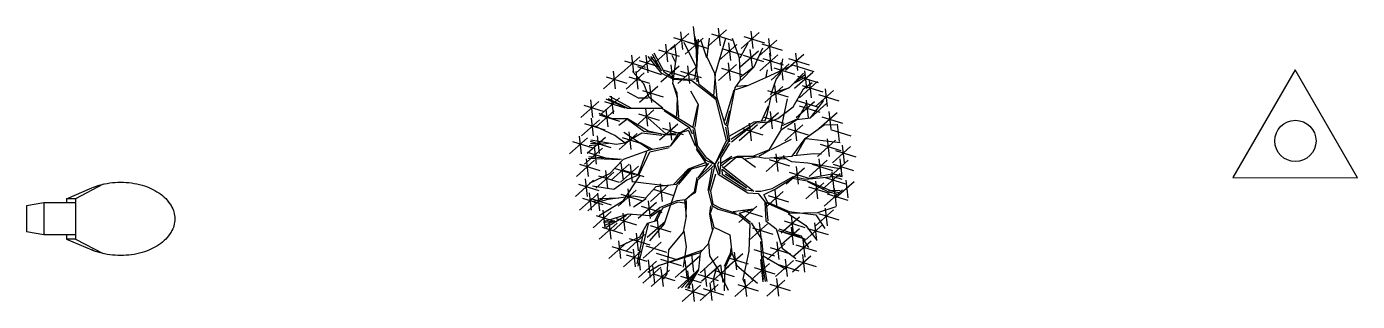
# Model space of a CAD drawing. Header units: millimetres. Extents: x -2.4 to 2.65, y -0.6 to 0.44.
import ezdxf

# ---------------------------------------------------------------- set-up
doc = ezdxf.new("R2010")
doc.units = ezdxf.units.MM

# ---------------------------------------------------------------- blocks, each defined once
blk = doc.blocks.new('Farola')
for p, q in [((-0.1972, 0.0758), (-0.1013, 0.1172)), ((-0.0585, 0.1309), (-0.1629, 0.0758)), ((-0.2829, 0.0603), (-0.3484, 0.049)), ((-0.2829, 0.0603), (-0.2829, -0.0616)), ((-0.1629, 0.0603), (-0.2829, 0.0603)), ((-0.1629, 0.0758), (-0.1972, 0.0758)), ((-0.1972, 0.0758), (-0.1972, 0.0603)), ((-0.1629, 0.0758), (-0.1629, -0.0771)), ((-0.3484, 0.049), (-0.3484, -0.0503)), ((-0.2829, -0.0616), (-0.3484, -0.0503)), ((-0.1629, -0.0616), (-0.2829, -0.0616)), ((-0.1972, -0.0616), (-0.1972, -0.0771)), ((-0.1972, -0.0771), (-0.1013, -0.1185)), ((-0.1629, -0.0771), (-0.1972, -0.0771)), ((-0.1629, -0.0771), (-0.0585, -0.1321))]:
    blk.add_line(p, q)
for points in [[(-0.1013, 0.1172, -0.033777), (-0.0735, 0.1271, -0.068356), (0.0083, 0.1383, -0.068356), (0.09, 0.1271, -0.080525), (0.1536, 0.0976, -0.107063), (0.1997, 0.0494, -0.138314), (0.2138, -0.0006, -0.138314)], [(0.2138, -0.0006, -0.138314), (0.1997, -0.0507, -0.107063), (0.1536, -0.0989, -0.080525), (0.09, -0.1284, -0.068356), (0.0083, -0.1396, -0.068356), (-0.0735, -0.1284, -0.033777), (-0.1013, -0.1185, -0.107063)]]:
    blk.add_lwpolyline(points, format="xyb")
blk = doc.blocks.new('Arbol')
for p, q in [((-0.1134, 0.5151), (-0.1821, 0.454)), ((-0.1451, 0.5209), (-0.1374, 0.454)), ((-0.0966, 0.541), (-0.0889, 0.4742)), ((0.0298, 0.5292), (-0.0389, 0.4682)), ((-0.0278, 0.5143), (0.05, 0.4903)), ((-0.0019, 0.535), (0.0058, 0.4682)), ((0.1532, 0.5185), (0.0845, 0.4575)), ((0.1215, 0.5243), (0.1292, 0.4575)), ((-0.1705, 0.4682), (-0.2392, 0.4072)), ((-0.2022, 0.474), (-0.1946, 0.4072)), ((-0.1711, 0.5002), (-0.0932, 0.4762)), ((-0.1597, 0.4272), (-0.166, 0.473)), ((-0.0849, 0.3858), (-0.1307, 0.4812)), ((-0.0591, 0.4975), (-0.1278, 0.4365)), ((-0.1167, 0.4826), (-0.0389, 0.4586)), ((-0.0849, 0.4501), (-0.0912, 0.4914)), ((-0.0908, 0.5033), (-0.0831, 0.4365)), ((-0.0849, 0.4914), (-0.081, 0.4522)), ((-0.0827, 0.3753), (-0.0768, 0.4935)), ((-0.0457, 0.4233), (-0.0683, 0.4914)), ((-0.0436, 0.425), (-0.0351, 0.4978)), ((-0.0125, 0.3629), (0.027, 0.4978)), ((0.0687, 0.4735), (0, 0.4124)), ((0.0111, 0.4586), (0.0889, 0.4346)), ((0.037, 0.4793), (0.0447, 0.4124)), ((0.0789, 0.4212), (0.0517, 0.4956)), ((0.081, 0.4233), (0.112, 0.479)), ((0.0956, 0.5036), (0.1734, 0.4796)), ((0.1346, 0.388), (0.1678, 0.4603)), ((0.2205, 0.4903), (0.1518, 0.4293)), ((0.1629, 0.4754), (0.2407, 0.4514)), ((0.1888, 0.4961), (0.1965, 0.4293)), ((-0.2994, 0.4265), (-0.3681, 0.3655)), ((-0.357, 0.4116), (-0.2792, 0.3876)), ((-0.3311, 0.4323), (-0.3234, 0.3655)), ((-0.2445, 0.4273), (-0.3132, 0.3663)), ((-0.3022, 0.4124), (-0.2243, 0.3884)), ((-0.2762, 0.4331), (-0.2685, 0.3663)), ((-0.2158, 0.3629), (-0.2673, 0.4272)), ((-0.2592, 0.4272), (-0.2175, 0.3735)), ((-0.2175, 0.3735), (-0.2507, 0.4356)), ((-0.2052, 0.3671), (-0.2447, 0.4399)), ((-0.2282, 0.4533), (-0.1504, 0.4293)), ((-0.1639, 0.4067), (-0.1763, 0.4314)), ((-0.1741, 0.3255), (-0.1597, 0.4272)), ((-0.0827, 0.3919), (-0.0849, 0.4501)), ((-0.0146, 0.3629), (-0.0436, 0.425)), ((0.0831, 0.3382), (0.0789, 0.4212)), ((0.1502, 0.4483), (0.0815, 0.3872)), ((0.0926, 0.4334), (0.1704, 0.4093)), ((0.1185, 0.454), (0.1262, 0.3872)), ((0.2244, 0.4346), (0.1557, 0.3735)), ((0.1667, 0.4197), (0.2446, 0.3956)), ((0.1927, 0.4403), (0.2004, 0.3735)), ((0.2341, 0.3629), (0.2426, 0.419)), ((0.2354, 0.4052), (0.2431, 0.3384)), ((0.3223, 0.4352), (0.2536, 0.3742)), ((0.2647, 0.4203), (0.3425, 0.3963)), ((0.2906, 0.441), (0.2983, 0.3742)), ((-0.3689, 0.3658), (-0.4376, 0.3048)), ((-0.4007, 0.3716), (-0.393, 0.3048)), ((-0.2831, 0.3655), (-0.3518, 0.3045)), ((-0.2839, 0.3237), (-0.3276, 0.3714)), ((-0.3148, 0.3713), (-0.3071, 0.3045)), ((-0.2175, 0.3587), (-0.3068, 0.388)), ((-0.1504, 0.3908), (-0.2191, 0.3298)), ((-0.1699, 0.3403), (-0.2158, 0.3629)), ((-0.208, 0.3759), (-0.1302, 0.3519)), ((-0.1699, 0.3442), (-0.2052, 0.3671)), ((-0.1821, 0.3966), (-0.1744, 0.3298)), ((-0.0869, 0.3865), (-0.1556, 0.3255)), ((-0.1446, 0.3716), (-0.0668, 0.3476)), ((-0.1186, 0.3923), (-0.111, 0.3255)), ((-0.0912, 0.3403), (-0.0827, 0.3919)), ((-0.0746, 0.3216), (-0.0827, 0.3753)), ((-0.0185, 0.2778), (-0.0125, 0.3608)), ((-0.0062, 0.2697), (-0.0146, 0.3629)), ((0.0676, 0.3978), (-0.0011, 0.3367)), ((0.0099, 0.3829), (0.0878, 0.3589)), ((0.0359, 0.4036), (0.0436, 0.3367)), ((0.0831, 0.3505), (0.1346, 0.3901)), ((0.0849, 0.3382), (0.1346, 0.388)), ((0.1784, 0.3484), (0.2821, 0.3961)), ((0.1805, 0.3505), (0.1844, 0.3774)), ((0.2671, 0.3995), (0.1984, 0.3384)), ((0.2095, 0.3846), (0.2873, 0.3605)), ((0.2175, 0.3403), (0.2341, 0.3629)), ((0.2694, 0.311), (0.3213, 0.365)), ((0.2834, 0.3944), (0.3613, 0.3704)), ((0.3565, 0.3677), (0.2878, 0.3067)), ((0.2881, 0.3318), (0.3255, 0.3587)), ((0.3248, 0.3735), (0.3325, 0.3067)), ((-0.4266, 0.3509), (-0.3488, 0.3269)), ((-0.3408, 0.3506), (-0.2629, 0.3266)), ((-0.2315, 0.3139), (-0.3002, 0.2529)), ((-0.2634, 0.2718), (-0.2839, 0.3237)), ((-0.2633, 0.3197), (-0.2556, 0.2529)), ((-0.1576, 0.2884), (-0.1741, 0.3255)), ((-0.1741, 0.3255), (-0.1576, 0.2718)), ((-0.1329, 0.3421), (-0.1699, 0.3442)), ((-0.1015, 0.3361), (-0.1699, 0.3403)), ((-0.0912, 0.3403), (-0.1329, 0.3421)), ((-0.0104, 0.2634), (-0.1015, 0.3361)), ((-0.0849, 0.3463), (-0.0827, 0.3318)), ((-0.0041, 0.2655), (-0.0746, 0.3216)), ((0.0351, 0.1659), (0.0623, 0.3089)), ((0.0623, 0.3089), (0.0831, 0.3382)), ((0.0644, 0.3029), (0.1099, 0.3174)), ((0.0704, 0.3152), (0.112, 0.3195)), ((0.1099, 0.3174), (0.1784, 0.3484)), ((0.2431, 0.3139), (0.1744, 0.2529)), ((0.1971, 0.2821), (0.2175, 0.3403)), ((0.1992, 0.2778), (0.2694, 0.311)), ((0.2031, 0.2905), (0.2673, 0.3089)), ((0.2114, 0.3197), (0.2191, 0.2529)), ((0.2821, 0.2365), (0.3213, 0.305)), ((0.2881, 0.3276), (0.3298, 0.3505)), ((0.2989, 0.3528), (0.3767, 0.3288)), ((0.3745, 0.3324), (0.3058, 0.2714)), ((0.3169, 0.3175), (0.3947, 0.2935)), ((0.3213, 0.305), (0.3545, 0.3297)), ((0.3428, 0.3382), (0.3505, 0.2714)), ((0.4041, 0.3048), (0.4118, 0.238)), ((-0.4548, 0.2577), (-0.5235, 0.1967)), ((-0.4865, 0.2635), (-0.4788, 0.1967)), ((-0.3762, 0.2716), (-0.4449, 0.2106)), ((-0.4338, 0.2567), (-0.356, 0.2327)), ((-0.3463, 0.2302), (-0.4272, 0.2655)), ((-0.3463, 0.2323), (-0.4187, 0.2676)), ((-0.3319, 0.2323), (-0.4127, 0.2757)), ((-0.4079, 0.2774), (-0.4002, 0.2106)), ((-0.3047, 0.2697), (-0.3463, 0.2923)), ((-0.2673, 0.2697), (-0.3047, 0.2697)), ((-0.2892, 0.299), (-0.2114, 0.275)), ((-0.2115, 0.2323), (-0.2634, 0.2718)), ((-0.1576, 0.2718), (-0.1597, 0.2012)), ((-0.1512, 0.197), (-0.1576, 0.2884)), ((-0.0768, 0.2446), (-0.1057, 0.2965)), ((0.0291, 0.1098), (-0.0104, 0.2634)), ((0.0249, 0.1702), (-0.0041, 0.2655)), ((0.0228, 0.1846), (0.058, 0.3008)), ((0.1844, 0.2115), (0.1992, 0.2778)), ((0.1855, 0.299), (0.2633, 0.275)), ((0.2366, 0.1536), (0.2614, 0.2677)), ((0.3627, 0.256), (0.294, 0.1949)), ((0.2967, 0.2604), (0.3745, 0.2363)), ((0.331, 0.2618), (0.3387, 0.1949)), ((0.3485, 0.1951), (0.3982, 0.2615)), ((0.4358, 0.299), (0.3671, 0.238)), ((0.3781, 0.2841), (0.456, 0.2601)), ((-0.5124, 0.2428), (-0.4346, 0.2188)), ((-0.3965, 0.2218), (-0.4653, 0.1608)), ((-0.4542, 0.2069), (-0.3764, 0.1829)), ((-0.4042, 0.191), (-0.454, 0.2115)), ((-0.4283, 0.2276), (-0.4206, 0.1608)), ((-0.2158, 0.2302), (-0.3463, 0.2302)), ((-0.2464, 0.225), (-0.3151, 0.164)), ((-0.3041, 0.2101), (-0.2263, 0.1861)), ((-0.2781, 0.2308), (-0.2705, 0.164)), ((-0.1329, 0.1804), (-0.2158, 0.2302)), ((-0.1099, 0.1557), (-0.2073, 0.222)), ((-0.0976, 0.1617), (-0.0789, 0.2425)), ((-0.0891, 0.1596), (-0.0768, 0.2446)), ((0.0291, 0.1723), (0.0415, 0.222)), ((0.2263, 0.2139), (0.1576, 0.1529)), ((0.1639, 0.1846), (0.1886, 0.2408)), ((0.1763, 0.1846), (0.1844, 0.2115)), ((0.1946, 0.2197), (0.2023, 0.1529)), ((0.2239, 0.1927), (0.2821, 0.2365)), ((0.2988, 0.1889), (0.334, 0.2511)), ((0.305, 0.2411), (0.3829, 0.2171)), ((0.3485, 0.1951), (0.4087, 0.249)), ((0.4487, 0.2139), (0.38, 0.1529)), ((0.417, 0.2197), (0.4247, 0.1529)), ((-0.4521, 0.188), (-0.5208, 0.127)), ((-0.5097, 0.1731), (-0.4319, 0.1491)), ((-0.4838, 0.1938), (-0.4761, 0.127)), ((-0.3937, 0.1287), (-0.4705, 0.164)), ((-0.3463, 0.191), (-0.4042, 0.191)), ((-0.3481, 0.1889), (-0.3792, 0.1661)), ((-0.2673, 0.1451), (-0.3463, 0.191)), ((-0.2838, 0.1432), (-0.3461, 0.1889)), ((-0.201, 0.1349), (-0.2694, 0.1949)), ((-0.1556, 0.1712), (-0.2243, 0.1101)), ((-0.2133, 0.1563), (-0.1355, 0.1322)), ((-0.1873, 0.1769), (-0.1797, 0.1101)), ((-0.1163, 0.1557), (-0.1452, 0.1391)), ((-0.0912, 0.1536), (-0.1329, 0.1804)), ((-0.0993, 0.1327), (-0.1099, 0.1557)), ((-0.0789, 0.0872), (-0.0912, 0.1536)), ((0.0351, 0.1617), (0.0249, 0.1702)), ((0.0372, 0.1038), (0.027, 0.1596)), ((0.0415, 0.1038), (0.0351, 0.1617)), ((0.0415, 0.1264), (0.1346, 0.1804)), ((0.0457, 0.114), (0.1202, 0.1638)), ((0.0478, 0.1038), (0.1389, 0.1762)), ((0.1466, 0.1692), (0.0779, 0.1082)), ((0.0889, 0.1543), (0.1667, 0.1303)), ((0.1148, 0.175), (0.1225, 0.1082)), ((0.1346, 0.1804), (0.1763, 0.1846)), ((0.1389, 0.1762), (0.1928, 0.1804)), ((0.1687, 0.199), (0.2465, 0.175)), ((0.1928, 0.1804), (0.2239, 0.1927)), ((0.193, 0.0747), (0.2386, 0.1515)), ((0.2386, 0.1515), (0.2968, 0.1889)), ((0.2407, 0.1661), (0.2988, 0.1909)), ((0.319, 0.1692), (0.2503, 0.1082)), ((0.2614, 0.1543), (0.3392, 0.1303)), ((0.2873, 0.175), (0.295, 0.1082)), ((0.2968, 0.1889), (0.3485, 0.1951)), ((0.3277, 0.1163), (0.4004, 0.1681)), ((0.3911, 0.199), (0.4689, 0.175)), ((0.4004, 0.1681), (0.4459, 0.1701)), ((0.4496, 0.1717), (0.4573, 0.1049)), ((-0.4975, 0.1199), (-0.5662, 0.0589)), ((-0.5551, 0.105), (-0.4773, 0.081)), ((-0.5292, 0.1257), (-0.5215, 0.0589)), ((-0.43, 0.1212), (-0.4987, 0.0601)), ((-0.4876, 0.1063), (-0.4098, 0.0823)), ((-0.3897, 0.0935), (-0.485, 0.1101)), ((-0.4617, 0.127), (-0.454, 0.0601)), ((-0.3544, 0.0996), (-0.3937, 0.1287)), ((-0.3094, 0.1361), (-0.3781, 0.075)), ((-0.367, 0.1212), (-0.2892, 0.0972)), ((-0.259, 0.0727), (-0.3606, 0.139)), ((-0.2921, 0.137), (-0.3564, 0.0996)), ((-0.3411, 0.1419), (-0.3334, 0.075)), ((-0.2984, 0.1018), (-0.2507, 0.0769)), ((-0.2155, 0.1287), (-0.2921, 0.137)), ((-0.2196, 0.1349), (-0.2838, 0.1432)), ((-0.2052, 0.1306), (-0.2673, 0.1451)), ((-0.1616, 0.1307), (-0.2093, 0.1307)), ((-0.1452, 0.1391), (-0.2052, 0.1306)), ((-0.141, 0.1391), (-0.1844, 0.0872)), ((-0.1533, 0.137), (-0.1844, 0.0872)), ((-0.1142, 0.1472), (-0.141, 0.1391)), ((-0.1142, 0.1472), (-0.0891, 0.0893)), ((-0.0827, 0.0808), (-0.0976, 0.1514)), ((-0.0149, 0.0168), (0.0291, 0.1098)), ((-0.0149, 0.0168), (0.0372, 0.1038)), ((0.1992, 0.0747), (0.276, 0.1142)), ((0.278, 0.0499), (0.3277, 0.1163)), ((0.2946, 0.0561), (0.3319, 0.1204)), ((0.3319, 0.1163), (0.4605, 0.1018)), ((0.443, 0.1101), (0.3743, 0.0491)), ((0.4113, 0.1159), (0.419, 0.0491)), ((0.4237, 0.151), (0.5015, 0.127)), ((-0.441, 0.0803), (-0.5097, 0.0193)), ((-0.4987, 0.0654), (-0.4208, 0.0414)), ((-0.4186, 0.0976), (-0.4913, 0.0893)), ((-0.4871, 0.0976), (-0.4456, 0.0996)), ((-0.4727, 0.0861), (-0.465, 0.0193)), ((-0.3564, 0.0996), (-0.3897, 0.0935)), ((-0.2634, 0.0727), (-0.3629, 0.0374)), ((-0.2735, 0.0665), (-0.3067, -0.0227)), ((-0.2632, 0.0644), (-0.3026, -0.0207)), ((-0.1844, 0.0872), (-0.2634, 0.0727)), ((-0.261, 0.0665), (-0.1885, 0.083)), ((-0.0434, 0.0188), (-0.0848, 0.0769)), ((-0.0478, 0.0332), (-0.0827, 0.0808)), ((-0.0457, 0.0417), (-0.0789, 0.0872)), ((0.0083, 0.0417), (0.0415, 0.0974)), ((0.1287, 0.0499), (0.193, 0.0747)), ((0.1515, 0.0499), (0.1951, 0.0747)), ((0.2484, 0.0525), (0.1797, -0.0086)), ((0.2167, 0.0582), (0.2244, -0.0086)), ((0.2843, 0.0519), (0.361, 0.0603)), ((0.361, 0.0603), (0.39, 0.0582)), ((0.3853, 0.0952), (0.4632, 0.0712)), ((0.5003, 0.0861), (0.4316, 0.025)), ((0.4426, 0.0712), (0.5205, 0.0471)), ((0.4686, 0.0918), (0.4763, 0.025)), ((-0.4708, 0.0342), (-0.5395, -0.0268)), ((-0.5285, 0.0193), (-0.4506, -0.0047)), ((-0.5025, 0.04), (-0.4948, -0.0268)), ((-0.4954, 0.0416), (-0.3751, 0.0375)), ((-0.3689, 0.0375), (-0.4933, 0.0478)), ((-0.3629, 0.0374), (-0.4148, -0.0166)), ((-0.3392, 0.0193), (-0.4079, -0.0417)), ((-0.3968, 0.0044), (-0.319, -0.0196)), ((-0.3041, 0.0116), (-0.3728, -0.0494)), ((-0.3709, 0.0251), (-0.3632, -0.0417)), ((-0.3358, 0.0174), (-0.3281, -0.0494)), ((-0.1159, 0.0001), (-0.1719, -0.0579)), ((-0.1533, -0.0579), (-0.1034, 0.0001)), ((-0.0517, 0.025), (-0.1159, 0.0001)), ((-0.0454, 0.0167), (-0.1139, -0.0019)), ((-0.0149, 0.0168), (-0.0806, -0.0413)), ((-0.0786, -0.033), (-0.0371, 0.023)), ((-0.0268, 0.0188), (-0.0786, -0.033)), ((-0.0125, 0.0166), (-0.0478, 0.0332)), ((-0.0125, 0.0166), (-0.0457, 0.0417)), ((-0.0268, 0.0022), (-0.0412, -0.0807)), ((-0.0149, 0.0168), (-0.0392, -0.0849)), ((-0.0149, 0.0168), (-0.0019, -0.0187)), ((0.0002, 0.0289), (-0.0041, 0.0166)), ((-0.0041, 0.0166), (0.0041, -0.0166)), ((0.0041, -0.0166), (0.0083, 0.0166)), ((0.0083, 0.0166), (0.0083, 0.0417)), ((0.0085, 0.023), (0.0499, 0.0499)), ((0.0105, 0.0147), (0.0416, 0.0395)), ((0.0125, 0.0102), (0.1329, -0.083)), ((0.0146, -0.0208), (0.0125, 0)), ((0.0125, 0), (0.1057, -0.0706)), ((0.0188, 0.0064), (0.0665, 0.0458)), ((0.0416, 0.0395), (0.0707, 0.0499)), ((0.0665, 0.0458), (0.0873, 0.0458)), ((0.0707, 0.0499), (0.135, 0.0499)), ((0.0873, 0.0458), (0.139, 0.0084)), ((0.0997, 0.0395), (0.1433, 0.0478)), ((0.135, 0.0499), (0.1764, 0.0416)), ((0.1764, 0.0416), (0.278, 0.0499)), ((0.1908, 0.0376), (0.2686, 0.0135)), ((0.2117, 0.0416), (0.2552, 0.0395)), ((0.2449, 0.0458), (0.276, 0.0292)), ((0.3249, 0.0043), (0.2562, -0.0568)), ((0.276, 0.0292), (0.3382, 0.025)), ((0.2932, 0.01), (0.3009, -0.0568)), ((0.3382, 0.025), (0.4667, 0.0022)), ((0.4118, 0.0342), (0.3431, -0.0268)), ((0.3541, 0.0193), (0.4319, -0.0047)), ((0.38, 0.04), (0.3877, -0.0268)), ((0.4915, 0.0342), (0.4228, -0.0268)), ((0.4339, 0.0193), (0.5117, -0.0047)), ((0.4598, 0.04), (0.4675, -0.0268)), ((-0.4746, -0.0417), (-0.5433, -0.1028)), ((-0.5064, -0.036), (-0.4987, -0.1028)), ((-0.4148, -0.0166), (-0.4914, -0.054)), ((-0.3979, -0.0105), (-0.4666, -0.0715)), ((-0.4556, -0.0254), (-0.3777, -0.0494)), ((-0.4296, -0.0047), (-0.4219, -0.0715)), ((-0.3481, -0.0413), (-0.398, -0.0767)), ((-0.3004, -0.0247), (-0.3648, -0.1223)), ((-0.3617, -0.0033), (-0.2839, -0.0273)), ((-0.3026, -0.0207), (-0.3481, -0.0413)), ((-0.203, -0.0621), (-0.3254, -0.0476)), ((-0.1139, -0.0019), (-0.1616, -0.0579)), ((-0.0828, -0.031), (-0.0931, -0.0849)), ((-0.0806, -0.0413), (-0.0889, -0.089)), ((-0.0123, -0.0185), (-0.0309, -0.0829)), ((-0.0019, -0.0187), (0.1099, -0.0893)), ((0.1036, -0.0787), (0.0146, -0.0208)), ((0.1057, -0.0706), (0.0249, -0.0187)), ((0.2031, -0.0727), (0.2821, -0.0268)), ((0.2137, -0.0748), (0.28, -0.0332)), ((0.2673, -0.0106), (0.3451, -0.0347)), ((0.28, -0.0332), (0.3358, -0.0434)), ((0.2821, -0.0268), (0.3298, -0.0374)), ((0.3298, -0.0374), (0.4353, -0.0268)), ((0.3358, -0.0434), (0.4208, -0.0787)), ((0.4148, -0.0851), (0.3379, -0.0477)), ((0.4293, -0.0187), (0.3421, -0.0353)), ((0.3671, -0.0456), (0.3748, -0.1124)), ((0.4609, -0.0156), (0.3922, -0.0767)), ((0.4033, -0.0305), (0.4811, -0.0545)), ((0.4292, -0.0098), (0.4369, -0.0767)), ((0.4684, -0.0229), (0.4293, -0.0187)), ((0.4353, -0.0268), (0.4667, -0.0374)), ((0.4684, -0.0289), (0.4437, -0.0251)), ((0.5133, -0.0473), (0.4446, -0.1084)), ((0.4816, -0.0416), (0.4893, -0.1084)), ((-0.5323, -0.0566), (-0.4545, -0.0807)), ((-0.4597, -0.0945), (-0.5284, -0.1555)), ((-0.428, -0.0964), (-0.4967, -0.1574)), ((-0.4914, -0.0887), (-0.4837, -0.1555)), ((-0.398, -0.0767), (-0.4788, -0.0642)), ((-0.4597, -0.0906), (-0.452, -0.1574)), ((-0.3132, -0.0792), (-0.3819, -0.1403)), ((-0.3709, -0.0941), (-0.293, -0.1182)), ((-0.3449, -0.0735), (-0.3372, -0.1403)), ((-0.2382, -0.0662), (-0.2776, -0.1098)), ((-0.1907, -0.0605), (-0.2594, -0.1215)), ((-0.2484, -0.0754), (-0.1705, -0.0994)), ((-0.1616, -0.0579), (-0.2382, -0.0662)), ((-0.2224, -0.0547), (-0.2147, -0.1215)), ((-0.1574, -0.0601), (-0.2072, -0.2073)), ((-0.0931, -0.0849), (-0.1263, -0.114)), ((-0.1034, -0.0973), (-0.1263, -0.1161)), ((-0.0889, -0.089), (-0.1034, -0.0973)), ((-0.0392, -0.0849), (-0.0268, -0.1367)), ((-0.0309, -0.0829), (-0.0226, -0.1326)), ((0.1329, -0.083), (0.1036, -0.0787)), ((0.1099, -0.0893), (0.1494, -0.0914)), ((0.1389, -0.083), (0.1597, -0.083)), ((0.1494, -0.0914), (0.1763, -0.1246)), ((0.1597, -0.083), (0.2031, -0.0727)), ((0.1699, -0.0953), (0.1844, -0.1246)), ((0.172, -0.0953), (0.2137, -0.0748)), ((0.2446, -0.0845), (0.1759, -0.1456)), ((0.1869, -0.0994), (0.2647, -0.1235)), ((0.2129, -0.0788), (0.2205, -0.1456)), ((0.3988, -0.0514), (0.3301, -0.1124)), ((0.3411, -0.0663), (0.419, -0.0903)), ((0.4691, -0.0784), (0.4004, -0.1394)), ((0.4115, -0.0933), (0.4893, -0.1173)), ((0.4519, -0.0953), (0.4148, -0.0851)), ((0.4561, -0.0893), (0.4169, -0.0808)), ((0.4208, -0.0787), (0.4603, -0.0808)), ((0.4374, -0.0726), (0.4451, -0.1394)), ((-0.5174, -0.1094), (-0.4395, -0.1334)), ((-0.4857, -0.1113), (-0.4078, -0.1353)), ((-0.4414, -0.114), (-0.4767, -0.1223)), ((-0.4208, -0.114), (-0.4725, -0.1284)), ((-0.3648, -0.1223), (-0.4539, -0.1761)), ((-0.3792, -0.1098), (-0.4519, -0.1119)), ((-0.3232, -0.1015), (-0.4208, -0.114)), ((-0.2776, -0.1098), (-0.3232, -0.1015)), ((-0.2756, -0.1119), (-0.3232, -0.143)), ((-0.2366, -0.1254), (-0.3053, -0.1865)), ((-0.2942, -0.1403), (-0.2164, -0.1644)), ((-0.2683, -0.1197), (-0.2606, -0.1865)), ((-0.2216, -0.145), (-0.261, -0.1761)), ((-0.2133, -0.1472), (-0.2362, -0.1949)), ((-0.1594, -0.1202), (-0.2216, -0.145)), ((-0.1553, -0.1244), (-0.2133, -0.1472)), ((-0.1263, -0.1161), (-0.1594, -0.1202)), ((-0.1305, -0.1284), (-0.1553, -0.1244)), ((-0.1305, -0.1161), (-0.1242, -0.1783)), ((-0.1242, -0.1866), (-0.1222, -0.1181)), ((-0.0309, -0.1389), (-0.0351, -0.17)), ((-0.0247, -0.145), (-0.0329, -0.1679)), ((-0.0268, -0.1367), (-0.0018, -0.1513)), ((-0.0226, -0.1326), (0.0065, -0.1472)), ((-0.0018, -0.1513), (0.077, -0.1741)), ((0.0065, -0.1472), (0.0665, -0.1658)), ((0.1308, -0.1513), (0.0541, -0.1617)), ((0.1451, -0.1403), (0.0764, -0.2013)), ((0.079, -0.1658), (0.1308, -0.1513)), ((0.1744, -0.1264), (0.1784, -0.1949)), ((0.1763, -0.1246), (0.2694, -0.1659)), ((0.1869, -0.1949), (0.1806, -0.1284)), ((0.1844, -0.1246), (0.2673, -0.1596)), ((0.3753, -0.1638), (0.4459, -0.1412)), ((0.4041, -0.1475), (0.4118, -0.2143)), ((-0.4079, -0.1605), (-0.4766, -0.2215)), ((-0.4655, -0.1754), (-0.3877, -0.1994)), ((-0.4396, -0.1547), (-0.4319, -0.2215)), ((-0.344, -0.17), (-0.4373, -0.199)), ((-0.3958, -0.1949), (-0.4373, -0.2032)), ((-0.4311, -0.2115), (-0.3958, -0.1949)), ((-0.4269, -0.2198), (-0.3503, -0.1741)), ((-0.4166, -0.1985), (-0.4089, -0.2653)), ((-0.332, -0.172), (-0.4007, -0.233)), ((-0.3896, -0.1869), (-0.3118, -0.2109)), ((-0.3637, -0.1662), (-0.356, -0.233)), ((-0.261, -0.1761), (-0.344, -0.17)), ((-0.2362, -0.1949), (-0.2715, -0.2052)), ((-0.2022, -0.198), (-0.2709, -0.259)), ((-0.2569, -0.1783), (-0.2216, -0.1533)), ((-0.2216, -0.1533), (-0.2424, -0.1949)), ((-0.2339, -0.1922), (-0.2263, -0.259)), ((-0.1242, -0.1783), (-0.1346, -0.2384)), ((-0.0351, -0.17), (-0.0247, -0.2281)), ((-0.0329, -0.1679), (-0.0185, -0.2198)), ((0.077, -0.1658), (0.1204, -0.2011)), ((0.077, -0.1741), (0.1184, -0.2073)), ((0.0875, -0.1552), (0.1653, -0.1792)), ((0.1538, -0.2013), (0.1614, -0.2681)), ((0.1784, -0.1949), (0.2178, -0.226)), ((0.3061, -0.1811), (0.2374, -0.2422)), ((0.2484, -0.196), (0.3262, -0.2201)), ((0.2635, -0.1679), (0.3299, -0.2135)), ((0.2673, -0.1596), (0.3689, -0.1723)), ((0.2694, -0.1659), (0.3753, -0.1638)), ((0.2744, -0.1754), (0.282, -0.2422)), ((0.4358, -0.1533), (0.3671, -0.2143)), ((0.3689, -0.1723), (0.4021, -0.2242)), ((0.3781, -0.1682), (0.456, -0.1922)), ((-0.3849, -0.2042), (-0.4536, -0.2653)), ((-0.4425, -0.2191), (-0.3647, -0.2432)), ((-0.2815, -0.2479), (-0.3502, -0.309)), ((-0.3132, -0.2422), (-0.3055, -0.309)), ((-0.286, -0.2363), (-0.3109, -0.3587)), ((-0.2673, -0.2073), (-0.3067, -0.3671)), ((-0.2715, -0.2052), (-0.3004, -0.2571)), ((-0.2072, -0.2073), (-0.2632, -0.2715)), ((-0.2599, -0.2129), (-0.1821, -0.2369)), ((-0.1346, -0.2384), (-0.1905, -0.3048)), ((-0.1325, -0.2343), (-0.1242, -0.2944)), ((-0.0206, -0.2238), (-0.0392, -0.2758)), ((-0.0185, -0.2198), (0.0416, -0.2488)), ((0.0416, -0.2488), (0.0499, -0.3172)), ((0.1184, -0.2073), (0.1142, -0.311)), ((0.1855, -0.2071), (0.1168, -0.2681)), ((0.1225, -0.2032), (0.1619, -0.2654)), ((0.1278, -0.222), (0.2056, -0.246)), ((0.2178, -0.226), (0.2407, -0.2986)), ((0.2241, -0.2321), (0.3071, -0.255)), ((0.2283, -0.226), (0.3112, -0.2529)), ((0.3061, -0.2253), (0.2374, -0.2864)), ((0.2484, -0.2402), (0.3262, -0.2643)), ((0.2744, -0.2196), (0.282, -0.2864)), ((0.3949, -0.209), (0.3262, -0.27)), ((0.3299, -0.2135), (0.3713, -0.2675)), ((0.3373, -0.2239), (0.4151, -0.2479)), ((0.3632, -0.2032), (0.3709, -0.27)), ((-0.3483, -0.2773), (-0.417, -0.3383)), ((-0.4059, -0.2922), (-0.3281, -0.3162)), ((-0.38, -0.2715), (-0.3723, -0.3383)), ((-0.3004, -0.2571), (-0.3792, -0.2944)), ((-0.3392, -0.2628), (-0.2613, -0.2869)), ((-0.2186, -0.2758), (-0.2873, -0.3369)), ((-0.2762, -0.2907), (-0.1984, -0.3147)), ((-0.1242, -0.2944), (-0.1346, -0.3712)), ((-0.0371, -0.2798), (-0.0703, -0.3172)), ((-0.0392, -0.2758), (-0.0351, -0.3277)), ((0.0458, -0.3006), (0.0437, -0.3193)), ((0.1578, -0.2737), (0.1619, -0.338)), ((0.1619, -0.2654), (0.1681, -0.3277)), ((0.2523, -0.2811), (0.1835, -0.3421)), ((0.1946, -0.296), (0.2724, -0.32)), ((0.2205, -0.2753), (0.2282, -0.3421)), ((0.2407, -0.2986), (0.2925, -0.338)), ((0.3503, -0.272), (0.2816, -0.333)), ((0.2926, -0.2869), (0.3704, -0.3109)), ((0.3112, -0.2529), (0.3402, -0.2965)), ((0.3185, -0.2662), (0.3262, -0.333)), ((-0.293, -0.309), (-0.3617, -0.37)), ((-0.3507, -0.3239), (-0.2729, -0.3479)), ((-0.3247, -0.3032), (-0.3171, -0.37)), ((-0.3063, -0.3156), (-0.2986, -0.3824)), ((-0.2357, -0.3487), (-0.3044, -0.4098)), ((-0.2674, -0.343), (-0.2597, -0.4098)), ((-0.2373, -0.3181), (-0.1595, -0.3421)), ((-0.0723, -0.3172), (-0.2258, -0.3649)), ((-0.221, -0.3407), (-0.1431, -0.3647)), ((-0.2155, -0.3608), (-0.06, -0.3048)), ((-0.1905, -0.3048), (-0.1968, -0.396)), ((-0.0965, -0.3498), (-0.1652, -0.4109)), ((-0.072, -0.3292), (-0.1407, -0.3902)), ((-0.1283, -0.3441), (-0.1206, -0.4109)), ((-0.1037, -0.3234), (-0.0961, -0.3902)), ((-0.0703, -0.3172), (-0.0765, -0.3794)), ((-0.0019, -0.3311), (-0.0706, -0.3921)), ((-0.0351, -0.3277), (-0.0081, -0.3712)), ((0.0437, -0.3193), (0.0209, -0.3691)), ((0.0908, -0.32), (0.0221, -0.3811)), ((0.0499, -0.3172), (0.023, -0.3732)), ((0.0332, -0.3349), (0.111, -0.359)), ((0.0499, -0.3172), (0.0687, -0.3649)), ((0.0591, -0.3143), (0.0668, -0.3811)), ((0.1142, -0.311), (0.0914, -0.4168)), ((0.1336, -0.3037), (0.2114, -0.3277)), ((0.1681, -0.4272), (0.1598, -0.3421)), ((0.161, -0.3513), (0.1687, -0.4181)), ((0.1619, -0.338), (0.1764, -0.4251)), ((0.1661, -0.3277), (0.1826, -0.4251)), ((0.1681, -0.3277), (0.2532, -0.3774)), ((0.2835, -0.346), (0.2148, -0.407)), ((0.2518, -0.3402), (0.2595, -0.407)), ((0.3488, -0.3292), (0.2801, -0.3902)), ((0.2912, -0.3441), (0.369, -0.3681)), ((0.3171, -0.3234), (0.3248, -0.3902)), ((-0.2193, -0.3713), (-0.288, -0.4324)), ((-0.2258, -0.3649), (-0.2693, -0.3919)), ((-0.1873, -0.383), (-0.256, -0.444)), ((-0.2511, -0.3656), (-0.2434, -0.4324)), ((-0.245, -0.3979), (-0.1672, -0.4219)), ((-0.2191, -0.3772), (-0.2114, -0.444)), ((-0.1968, -0.396), (-0.2113, -0.4168)), ((-0.0869, -0.3907), (-0.1556, -0.4517)), ((-0.0765, -0.3794), (-0.1408, -0.45)), ((-0.1263, -0.4479), (-0.0869, -0.396)), ((-0.1186, -0.3849), (-0.111, -0.4517)), ((-0.0765, -0.3815), (-0.118, -0.452)), ((-0.0797, -0.3979), (-0.0019, -0.4219)), ((0.0039, -0.3647), (-0.0648, -0.4258)), ((-0.0538, -0.3772), (-0.0461, -0.444)), ((0.0389, -0.3681), (-0.0298, -0.4291)), ((-0.0081, -0.3712), (-0.0206, -0.4189)), ((-0.0187, -0.383), (0.0591, -0.407)), ((-0.006, -0.3712), (0.0354, -0.4583)), ((0.0072, -0.3623), (0.0149, -0.4291)), ((0.023, -0.3732), (0.0209, -0.4603)), ((0.0687, -0.3649), (0.1475, -0.4314)), ((0.1927, -0.357), (0.124, -0.4181)), ((0.135, -0.3719), (0.2129, -0.396)), ((0.2258, -0.3609), (0.3037, -0.3849)), ((-0.1446, -0.4056), (-0.0668, -0.4296)), ((-0.0696, -0.4399), (-0.1383, -0.5009)), ((-0.1013, -0.4341), (-0.0936, -0.5009)), ((-0.0019, -0.4368), (-0.0706, -0.4979)), ((-0.0595, -0.4517), (0.0183, -0.4758)), ((-0.0336, -0.4311), (-0.0259, -0.4979)), ((-0.0206, -0.4189), (-0.0143, -0.4625)), ((0.1297, -0.4219), (0.061, -0.483)), ((0.0721, -0.4368), (0.1499, -0.4609)), ((0.0914, -0.4168), (0.1059, -0.4479)), ((0.098, -0.4162), (0.1057, -0.483)), ((0.2508, -0.4205), (0.1821, -0.4815)), ((0.1932, -0.4354), (0.271, -0.4594)), ((0.2191, -0.4147), (0.2268, -0.4815)), ((-0.1272, -0.4548), (-0.0494, -0.4788))]:
    blk.add_line(p, q)
blk = doc.blocks.new('Vertice')
blk.add_lwpolyline([(0.2352, -0.1397), (-0.0009, 0.2701), (-0.2378, -0.1392)], close=True)
blk.add_circle((0, 0), 0.0783)
blk = doc.blocks.new('A$C5164')
for name, p in [('Arbol', (-0.0281, -0.0074)), ('Vertice', (2.1594, 0.1003)), ('Farola', (-2.3053, -0.1947))]:
    blk.add_blockref(name, p)

msp = doc.modelspace()

# ---------------------------------------------------------------- block references
msp.add_blockref('A$C5164', (0.2546, -0.0935))

doc.saveas('drawing.dxf')
